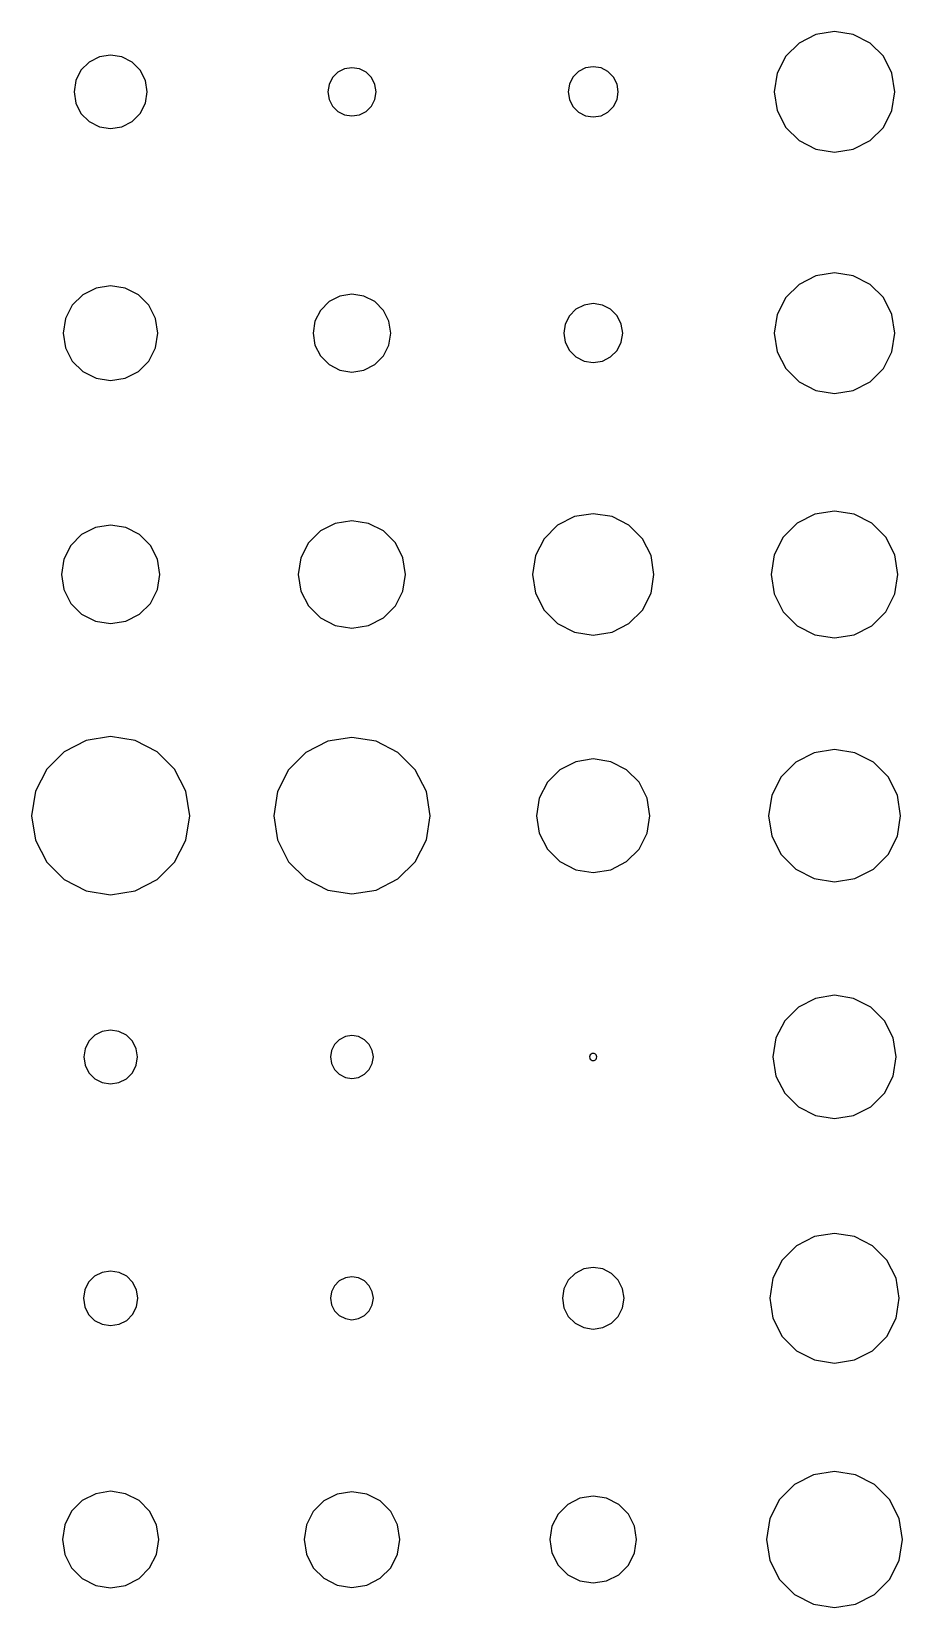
# Model space of a CAD drawing. Header units: metres. Extents: x -318 to 327, y -235 to 244.
# Drawn here: x -316.9 to -251.9, y -110.1 to 7.5 of the extents above; entities that cross this region are included whole.
import ezdxf

# ---------------------------------------------------------------- set-up
doc = ezdxf.new("R2010")
doc.units = ezdxf.units.M

msp = doc.modelspace()

# ---------------------------------------------------------------- linework, layer by layer
for p, q in [((-258.39, 7.28, -415.69), (-259.65, 6.64, -415.69)), ((-257, 7.5, -415.69), (-258.39, 7.28, -415.69)), ((-255.61, 7.28, -415.69), (-257, 7.5, -415.69)), ((-254.35, 6.64, -415.69), (-255.61, 7.28, -415.69)), ((-259.65, 6.64, -415.69), (-260.64, 5.65, -415.69)), ((-253.36, 5.65, -415.69), (-254.35, 6.64, -415.69)), ((-312.61, 5.21, -415.69), (-313.21, 4.61, -415.69)), ((-311.84, 5.6, -415.69), (-312.61, 5.21, -415.69)), ((-311, 5.73, -415.69), (-311.84, 5.6, -415.69)), ((-310.16, 5.6, -415.69), (-311, 5.73, -415.69)), ((-309.39, 5.21, -415.69), (-310.16, 5.6, -415.69)), ((-308.79, 4.61, -415.69), (-309.39, 5.21, -415.69)), ((-293.56, 4.71, -415.69), (-294.06, 4.46, -415.69)), ((-293, 4.8, -415.69), (-293.56, 4.71, -415.69)), ((-292.44, 4.71, -415.69), (-293, 4.8, -415.69)), ((-291.94, 4.46, -415.69), (-292.44, 4.71, -415.69)), ((-275.58, 4.78, -415.69), (-276.1, 4.51, -415.69)), ((-275, 4.87, -415.69), (-275.58, 4.78, -415.69)), ((-274.42, 4.78, -415.69), (-275, 4.87, -415.69)), ((-273.9, 4.51, -415.69), (-274.42, 4.78, -415.69)), ((-260.64, 5.65, -415.69), (-261.28, 4.39, -415.69)), ((-252.72, 4.39, -415.69), (-253.36, 5.65, -415.69)), ((-313.6, 3.84, -415.69), (-313.73, 3, -415.69)), ((-313.21, 4.61, -415.69), (-313.6, 3.84, -415.69)), ((-308.4, 3.84, -415.69), (-308.79, 4.61, -415.69)), ((-308.27, 3, -415.69), (-308.4, 3.84, -415.69)), ((-294.71, 3.56, -415.69), (-294.8, 3, -415.69)), ((-294.46, 4.06, -415.69), (-294.71, 3.56, -415.69)), ((-294.06, 4.46, -415.69), (-294.46, 4.06, -415.69)), ((-291.54, 4.06, -415.69), (-291.94, 4.46, -415.69)), ((-291.29, 3.56, -415.69), (-291.54, 4.06, -415.69)), ((-291.2, 3, -415.69), (-291.29, 3.56, -415.69)), ((-276.78, 3.58, -415.69), (-276.87, 3, -415.69)), ((-276.51, 4.1, -415.69), (-276.78, 3.58, -415.69)), ((-276.1, 4.51, -415.69), (-276.51, 4.1, -415.69)), ((-273.49, 4.1, -415.69), (-273.9, 4.51, -415.69)), ((-273.22, 3.58, -415.69), (-273.49, 4.1, -415.69)), ((-273.13, 3, -415.69), (-273.22, 3.58, -415.69)), ((-261.28, 4.39, -415.69), (-261.5, 3, -415.69)), ((-252.5, 3, -415.69), (-252.72, 4.39, -415.69)), ((-313.73, 3, -415.69), (-313.6, 2.16, -415.69)), ((-308.4, 2.16, -415.69), (-308.27, 3, -415.69)), ((-294.8, 3, -415.69), (-294.71, 2.44, -415.69)), ((-294.71, 2.44, -415.69), (-294.46, 1.94, -415.69)), ((-291.54, 1.94, -415.69), (-291.29, 2.44, -415.69)), ((-291.29, 2.44, -415.69), (-291.2, 3, -415.69)), ((-276.87, 3, -415.69), (-276.78, 2.42, -415.69)), ((-276.78, 2.42, -415.69), (-276.51, 1.9, -415.69)), ((-273.49, 1.9, -415.69), (-273.22, 2.42, -415.69)), ((-273.22, 2.42, -415.69), (-273.13, 3, -415.69)), ((-261.5, 3, -415.69), (-261.28, 1.61, -415.69)), ((-252.72, 1.61, -415.69), (-252.5, 3, -415.69)), ((-313.6, 2.16, -415.69), (-313.21, 1.39, -415.69)), ((-313.21, 1.39, -415.69), (-312.61, 0.79, -415.69)), ((-309.39, 0.79, -415.69), (-308.79, 1.39, -415.69)), ((-308.79, 1.39, -415.69), (-308.4, 2.16, -415.69)), ((-294.46, 1.94, -415.69), (-294.06, 1.54, -415.69)), ((-294.06, 1.54, -415.69), (-293.56, 1.29, -415.69)), ((-293.56, 1.29, -415.69), (-293, 1.2, -415.69)), ((-293, 1.2, -415.69), (-292.44, 1.29, -415.69)), ((-292.44, 1.29, -415.69), (-291.94, 1.54, -415.69)), ((-291.94, 1.54, -415.69), (-291.54, 1.94, -415.69)), ((-276.51, 1.9, -415.69), (-276.1, 1.49, -415.69)), ((-276.1, 1.49, -415.69), (-275.58, 1.22, -415.69)), ((-275.58, 1.22, -415.69), (-275, 1.13, -415.69)), ((-275, 1.13, -415.69), (-274.42, 1.22, -415.69)), ((-274.42, 1.22, -415.69), (-273.9, 1.49, -415.69)), ((-273.9, 1.49, -415.69), (-273.49, 1.9, -415.69)), ((-261.28, 1.61, -415.69), (-260.64, 0.35, -415.69)), ((-253.36, 0.35, -415.69), (-252.72, 1.61, -415.69)), ((-312.61, 0.79, -415.69), (-311.84, 0.4, -415.69)), ((-311.84, 0.4, -415.69), (-311, 0.27, -415.69)), ((-311, 0.27, -415.69), (-310.16, 0.4, -415.69)), ((-310.16, 0.4, -415.69), (-309.39, 0.79, -415.69)), ((-260.64, 0.35, -415.69), (-259.65, -0.64, -415.69)), ((-254.35, -0.64, -415.69), (-253.36, 0.35, -415.69)), ((-259.65, -0.64, -415.69), (-258.39, -1.28, -415.69)), ((-255.61, -1.28, -415.69), (-254.35, -0.64, -415.69)), ((-258.39, -1.28, -415.69), (-257, -1.5, -415.69)), ((-257, -1.5, -415.69), (-255.61, -1.28, -415.69)), ((-257, -10.5, -415.69), (-258.39, -10.72, -415.69)), ((-255.61, -10.72, -415.69), (-257, -10.5, -415.69)), ((-312.09, -11.64, -415.69), (-313.08, -12.14, -415.69)), ((-311, -11.47, -415.69), (-312.09, -11.64, -415.69)), ((-309.91, -11.64, -415.69), (-311, -11.47, -415.69)), ((-308.92, -12.14, -415.69), (-309.91, -11.64, -415.69)), ((-259.65, -11.36, -415.69), (-260.64, -12.35, -415.69)), ((-258.39, -10.72, -415.69), (-259.65, -11.36, -415.69)), ((-254.35, -11.36, -415.69), (-255.61, -10.72, -415.69)), ((-253.36, -12.35, -415.69), (-254.35, -11.36, -415.69)), ((-313.86, -12.92, -415.69), (-314.36, -13.91, -415.69)), ((-313.08, -12.14, -415.69), (-313.86, -12.92, -415.69)), ((-308.14, -12.92, -415.69), (-308.92, -12.14, -415.69)), ((-307.64, -13.91, -415.69), (-308.14, -12.92, -415.69)), ((-294.7, -12.65, -415.69), (-295.35, -13.3, -415.69)), ((-293.9, -12.24, -415.69), (-294.7, -12.65, -415.69)), ((-293, -12.1, -415.69), (-293.9, -12.24, -415.69)), ((-292.1, -12.24, -415.69), (-293, -12.1, -415.69)), ((-291.3, -12.65, -415.69), (-292.1, -12.24, -415.69)), ((-290.65, -13.3, -415.69), (-291.3, -12.65, -415.69)), ((-275.68, -12.91, -415.69), (-276.29, -13.22, -415.69)), ((-275, -12.8, -415.69), (-275.68, -12.91, -415.69)), ((-274.32, -12.91, -415.69), (-275, -12.8, -415.69)), ((-273.71, -13.22, -415.69), (-274.32, -12.91, -415.69)), ((-260.64, -12.35, -415.69), (-261.28, -13.61, -415.69)), ((-252.72, -13.61, -415.69), (-253.36, -12.35, -415.69)), ((-314.36, -13.91, -415.69), (-314.53, -15, -415.69)), ((-307.47, -15, -415.69), (-307.64, -13.91, -415.69)), ((-295.76, -14.1, -415.69), (-295.9, -15, -415.69)), ((-295.35, -13.3, -415.69), (-295.76, -14.1, -415.69)), ((-290.24, -14.1, -415.69), (-290.65, -13.3, -415.69)), ((-290.1, -15, -415.69), (-290.24, -14.1, -415.69)), ((-276.78, -13.71, -415.69), (-277.09, -14.32, -415.69)), ((-276.29, -13.22, -415.69), (-276.78, -13.71, -415.69)), ((-273.22, -13.71, -415.69), (-273.71, -13.22, -415.69)), ((-272.91, -14.32, -415.69), (-273.22, -13.71, -415.69)), ((-261.28, -13.61, -415.69), (-261.5, -15, -415.69)), ((-252.5, -15, -415.69), (-252.72, -13.61, -415.69)), ((-314.53, -15, -415.69), (-314.36, -16.09, -415.69)), ((-307.64, -16.09, -415.69), (-307.47, -15, -415.69)), ((-295.9, -15, -415.69), (-295.76, -15.9, -415.69)), ((-290.24, -15.9, -415.69), (-290.1, -15, -415.69)), ((-277.09, -14.32, -415.69), (-277.2, -15, -415.69)), ((-277.2, -15, -415.69), (-277.09, -15.68, -415.69)), ((-272.8, -15, -415.69), (-272.91, -14.32, -415.69)), ((-272.91, -15.68, -415.69), (-272.8, -15, -415.69)), ((-261.5, -15, -415.69), (-261.28, -16.39, -415.69)), ((-252.72, -16.39, -415.69), (-252.5, -15, -415.69)), ((-314.36, -16.09, -415.69), (-313.86, -17.08, -415.69)), ((-308.14, -17.08, -415.69), (-307.64, -16.09, -415.69)), ((-295.76, -15.9, -415.69), (-295.35, -16.7, -415.69)), ((-290.65, -16.7, -415.69), (-290.24, -15.9, -415.69)), ((-277.09, -15.68, -415.69), (-276.78, -16.29, -415.69)), ((-276.78, -16.29, -415.69), (-276.29, -16.78, -415.69)), ((-273.71, -16.78, -415.69), (-273.22, -16.29, -415.69)), ((-273.22, -16.29, -415.69), (-272.91, -15.68, -415.69)), ((-261.28, -16.39, -415.69), (-260.64, -17.65, -415.69)), ((-253.36, -17.65, -415.69), (-252.72, -16.39, -415.69)), ((-313.86, -17.08, -415.69), (-313.08, -17.86, -415.69)), ((-308.92, -17.86, -415.69), (-308.14, -17.08, -415.69)), ((-295.35, -16.7, -415.69), (-294.7, -17.35, -415.69)), ((-294.7, -17.35, -415.69), (-293.9, -17.76, -415.69)), ((-292.1, -17.76, -415.69), (-291.3, -17.35, -415.69)), ((-291.3, -17.35, -415.69), (-290.65, -16.7, -415.69)), ((-276.29, -16.78, -415.69), (-275.68, -17.09, -415.69)), ((-275.68, -17.09, -415.69), (-275, -17.2, -415.69)), ((-275, -17.2, -415.69), (-274.32, -17.09, -415.69)), ((-274.32, -17.09, -415.69), (-273.71, -16.78, -415.69)), ((-313.08, -17.86, -415.69), (-312.09, -18.36, -415.69)), ((-312.09, -18.36, -415.69), (-311, -18.53, -415.69)), ((-311, -18.53, -415.69), (-309.91, -18.36, -415.69)), ((-309.91, -18.36, -415.69), (-308.92, -17.86, -415.69)), ((-293.9, -17.76, -415.69), (-293, -17.9, -415.69)), ((-293, -17.9, -415.69), (-292.1, -17.76, -415.69)), ((-260.64, -17.65, -415.69), (-259.65, -18.64, -415.69)), ((-259.65, -18.64, -415.69), (-258.39, -19.28, -415.69)), ((-255.61, -19.28, -415.69), (-254.35, -18.64, -415.69)), ((-254.35, -18.64, -415.69), (-253.36, -17.65, -415.69)), ((-258.39, -19.28, -415.69), (-257, -19.5, -415.69)), ((-257, -19.5, -415.69), (-255.61, -19.28, -415.69)), ((-311, -29.33, -415.69), (-312.13, -29.51, -415.69)), ((-309.87, -29.51, -415.69), (-311, -29.33, -415.69)), ((-294.24, -29.2, -415.69), (-295.35, -29.76, -415.69)), ((-293, -29, -415.69), (-294.24, -29.2, -415.69)), ((-291.76, -29.2, -415.69), (-293, -29, -415.69)), ((-290.65, -29.76, -415.69), (-291.76, -29.2, -415.69)), ((-277.66, -29.33, -415.69), (-278.67, -30.34, -415.69)), ((-276.4, -28.69, -415.69), (-277.66, -29.33, -415.69)), ((-275, -28.47, -415.69), (-276.4, -28.69, -415.69)), ((-273.6, -28.69, -415.69), (-275, -28.47, -415.69)), ((-272.34, -29.33, -415.69), (-273.6, -28.69, -415.69)), ((-271.33, -30.34, -415.69), (-272.34, -29.33, -415.69)), ((-259.78, -29.17, -415.69), (-260.83, -30.22, -415.69)), ((-258.46, -28.5, -415.69), (-259.78, -29.17, -415.69)), ((-257, -28.27, -415.69), (-258.46, -28.5, -415.69)), ((-255.54, -28.5, -415.69), (-257, -28.27, -415.69)), ((-254.22, -29.17, -415.69), (-255.54, -28.5, -415.69)), ((-253.17, -30.22, -415.69), (-254.22, -29.17, -415.69)), ((-313.16, -30.03, -415.69), (-313.97, -30.84, -415.69)), ((-312.13, -29.51, -415.69), (-313.16, -30.03, -415.69)), ((-308.84, -30.03, -415.69), (-309.87, -29.51, -415.69)), ((-308.03, -30.84, -415.69), (-308.84, -30.03, -415.69)), ((-295.35, -29.76, -415.69), (-296.24, -30.65, -415.69)), ((-289.76, -30.65, -415.69), (-290.65, -29.76, -415.69)), ((-278.67, -30.34, -415.69), (-279.31, -31.6, -415.69)), ((-270.69, -31.6, -415.69), (-271.33, -30.34, -415.69)), ((-260.83, -30.22, -415.69), (-261.5, -31.54, -415.69)), ((-252.5, -31.54, -415.69), (-253.17, -30.22, -415.69)), ((-313.97, -30.84, -415.69), (-314.49, -31.87, -415.69)), ((-307.51, -31.87, -415.69), (-308.03, -30.84, -415.69)), ((-296.24, -30.65, -415.69), (-296.8, -31.76, -415.69)), ((-289.2, -31.76, -415.69), (-289.76, -30.65, -415.69)), ((-279.31, -31.6, -415.69), (-279.53, -33, -415.69)), ((-270.47, -33, -415.69), (-270.69, -31.6, -415.69)), ((-261.5, -31.54, -415.69), (-261.73, -33, -415.69)), ((-252.27, -33, -415.69), (-252.5, -31.54, -415.69)), ((-314.49, -31.87, -415.69), (-314.67, -33, -415.69)), ((-307.33, -33, -415.69), (-307.51, -31.87, -415.69)), ((-296.8, -31.76, -415.69), (-297, -33, -415.69)), ((-289, -33, -415.69), (-289.2, -31.76, -415.69)), ((-314.67, -33, -415.69), (-314.49, -34.13, -415.69)), ((-307.51, -34.13, -415.69), (-307.33, -33, -415.69)), ((-297, -33, -415.69), (-296.8, -34.24, -415.69)), ((-289.2, -34.24, -415.69), (-289, -33, -415.69)), ((-279.53, -33, -415.69), (-279.31, -34.4, -415.69)), ((-270.69, -34.4, -415.69), (-270.47, -33, -415.69)), ((-261.73, -33, -415.69), (-261.5, -34.46, -415.69)), ((-252.5, -34.46, -415.69), (-252.27, -33, -415.69)), ((-314.49, -34.13, -415.69), (-313.97, -35.16, -415.69)), ((-313.97, -35.16, -415.69), (-313.16, -35.97, -415.69)), ((-308.84, -35.97, -415.69), (-308.03, -35.16, -415.69)), ((-308.03, -35.16, -415.69), (-307.51, -34.13, -415.69)), ((-296.8, -34.24, -415.69), (-296.24, -35.35, -415.69)), ((-289.76, -35.35, -415.69), (-289.2, -34.24, -415.69)), ((-279.31, -34.4, -415.69), (-278.67, -35.66, -415.69)), ((-271.33, -35.66, -415.69), (-270.69, -34.4, -415.69)), ((-261.5, -34.46, -415.69), (-260.83, -35.78, -415.69)), ((-253.17, -35.78, -415.69), (-252.5, -34.46, -415.69)), ((-313.16, -35.97, -415.69), (-312.13, -36.49, -415.69)), ((-309.87, -36.49, -415.69), (-308.84, -35.97, -415.69)), ((-296.24, -35.35, -415.69), (-295.35, -36.24, -415.69)), ((-295.35, -36.24, -415.69), (-294.24, -36.8, -415.69)), ((-291.76, -36.8, -415.69), (-290.65, -36.24, -415.69)), ((-290.65, -36.24, -415.69), (-289.76, -35.35, -415.69)), ((-278.67, -35.66, -415.69), (-277.66, -36.67, -415.69)), ((-272.34, -36.67, -415.69), (-271.33, -35.66, -415.69)), ((-260.83, -35.78, -415.69), (-259.78, -36.83, -415.69)), ((-254.22, -36.83, -415.69), (-253.17, -35.78, -415.69)), ((-312.13, -36.49, -415.69), (-311, -36.67, -415.69)), ((-311, -36.67, -415.69), (-309.87, -36.49, -415.69)), ((-294.24, -36.8, -415.69), (-293, -37, -415.69)), ((-293, -37, -415.69), (-291.76, -36.8, -415.69)), ((-277.66, -36.67, -415.69), (-276.4, -37.31, -415.69)), ((-276.4, -37.31, -415.69), (-275, -37.53, -415.69)), ((-275, -37.53, -415.69), (-273.6, -37.31, -415.69)), ((-273.6, -37.31, -415.69), (-272.34, -36.67, -415.69)), ((-259.78, -36.83, -415.69), (-258.46, -37.5, -415.69)), ((-258.46, -37.5, -415.69), (-257, -37.73, -415.69)), ((-257, -37.73, -415.69), (-255.54, -37.5, -415.69)), ((-255.54, -37.5, -415.69), (-254.22, -36.83, -415.69)), ((-312.82, -45.39, -415.69), (-314.47, -46.23, -415.69)), ((-311, -45.1, -415.69), (-312.82, -45.39, -415.69)), ((-309.18, -45.39, -415.69), (-311, -45.1, -415.69)), ((-307.53, -46.23, -415.69), (-309.18, -45.39, -415.69)), ((-294.8, -45.45, -415.69), (-296.43, -46.28, -415.69)), ((-293, -45.17, -415.69), (-294.8, -45.45, -415.69)), ((-291.2, -45.45, -415.69), (-293, -45.17, -415.69)), ((-289.57, -46.28, -415.69), (-291.2, -45.45, -415.69)), ((-314.47, -46.23, -415.69), (-315.77, -47.53, -415.69)), ((-306.23, -47.53, -415.69), (-307.53, -46.23, -415.69)), ((-296.43, -46.28, -415.69), (-297.72, -47.57, -415.69)), ((-288.28, -47.57, -415.69), (-289.57, -46.28, -415.69)), ((-276.31, -46.97, -415.69), (-277.49, -47.58, -415.69)), ((-275, -46.77, -415.69), (-276.31, -46.97, -415.69)), ((-273.69, -46.97, -415.69), (-275, -46.77, -415.69)), ((-272.51, -47.58, -415.69), (-273.69, -46.97, -415.69)), ((-259.9, -47.01, -415.69), (-260.99, -48.1, -415.69)), ((-258.52, -46.31, -415.69), (-259.9, -47.01, -415.69)), ((-257, -46.07, -415.69), (-258.52, -46.31, -415.69)), ((-255.48, -46.31, -415.69), (-257, -46.07, -415.69)), ((-254.1, -47.01, -415.69), (-255.48, -46.31, -415.69)), ((-253.01, -48.1, -415.69), (-254.1, -47.01, -415.69)), ((-315.77, -47.53, -415.69), (-316.61, -49.18, -415.69)), ((-305.39, -49.18, -415.69), (-306.23, -47.53, -415.69)), ((-297.72, -47.57, -415.69), (-298.55, -49.2, -415.69)), ((-287.45, -49.2, -415.69), (-288.28, -47.57, -415.69)), ((-277.49, -47.58, -415.69), (-278.42, -48.51, -415.69)), ((-271.58, -48.51, -415.69), (-272.51, -47.58, -415.69)), ((-260.99, -48.1, -415.69), (-261.69, -49.48, -415.69)), ((-252.31, -49.48, -415.69), (-253.01, -48.1, -415.69)), ((-316.61, -49.18, -415.69), (-316.9, -51, -415.69)), ((-305.1, -51, -415.69), (-305.39, -49.18, -415.69)), ((-298.55, -49.2, -415.69), (-298.83, -51, -415.69)), ((-287.17, -51, -415.69), (-287.45, -49.2, -415.69)), ((-278.42, -48.51, -415.69), (-279.03, -49.69, -415.69)), ((-270.97, -49.69, -415.69), (-271.58, -48.51, -415.69)), ((-279.03, -49.69, -415.69), (-279.23, -51, -415.69)), ((-270.77, -51, -415.69), (-270.97, -49.69, -415.69)), ((-261.69, -49.48, -415.69), (-261.93, -51, -415.69)), ((-252.07, -51, -415.69), (-252.31, -49.48, -415.69)), ((-316.9, -51, -415.69), (-316.61, -52.82, -415.69)), ((-305.39, -52.82, -415.69), (-305.1, -51, -415.69)), ((-298.83, -51, -415.69), (-298.55, -52.8, -415.69)), ((-287.45, -52.8, -415.69), (-287.17, -51, -415.69)), ((-279.23, -51, -415.69), (-279.03, -52.31, -415.69)), ((-270.97, -52.31, -415.69), (-270.77, -51, -415.69)), ((-261.93, -51, -415.69), (-261.69, -52.52, -415.69)), ((-252.31, -52.52, -415.69), (-252.07, -51, -415.69)), ((-316.61, -52.82, -415.69), (-315.77, -54.47, -415.69)), ((-306.23, -54.47, -415.69), (-305.39, -52.82, -415.69)), ((-298.55, -52.8, -415.69), (-297.72, -54.43, -415.69)), ((-288.28, -54.43, -415.69), (-287.45, -52.8, -415.69)), ((-279.03, -52.31, -415.69), (-278.42, -53.49, -415.69)), ((-271.58, -53.49, -415.69), (-270.97, -52.31, -415.69)), ((-261.69, -52.52, -415.69), (-260.99, -53.9, -415.69)), ((-253.01, -53.9, -415.69), (-252.31, -52.52, -415.69)), ((-278.42, -53.49, -415.69), (-277.49, -54.42, -415.69)), ((-272.51, -54.42, -415.69), (-271.58, -53.49, -415.69)), ((-260.99, -53.9, -415.69), (-259.9, -54.99, -415.69)), ((-254.1, -54.99, -415.69), (-253.01, -53.9, -415.69)), ((-315.77, -54.47, -415.69), (-314.47, -55.77, -415.69)), ((-307.53, -55.77, -415.69), (-306.23, -54.47, -415.69)), ((-297.72, -54.43, -415.69), (-296.43, -55.72, -415.69)), ((-289.57, -55.72, -415.69), (-288.28, -54.43, -415.69)), ((-277.49, -54.42, -415.69), (-276.31, -55.03, -415.69)), ((-276.31, -55.03, -415.69), (-275, -55.23, -415.69)), ((-275, -55.23, -415.69), (-273.69, -55.03, -415.69)), ((-273.69, -55.03, -415.69), (-272.51, -54.42, -415.69)), ((-259.9, -54.99, -415.69), (-258.52, -55.69, -415.69)), ((-255.48, -55.69, -415.69), (-254.1, -54.99, -415.69)), ((-314.47, -55.77, -415.69), (-312.82, -56.61, -415.69)), ((-309.18, -56.61, -415.69), (-307.53, -55.77, -415.69)), ((-296.43, -55.72, -415.69), (-294.8, -56.55, -415.69)), ((-291.2, -56.55, -415.69), (-289.57, -55.72, -415.69)), ((-258.52, -55.69, -415.69), (-257, -55.93, -415.69)), ((-257, -55.93, -415.69), (-255.48, -55.69, -415.69)), ((-312.82, -56.61, -415.69), (-311, -56.9, -415.69)), ((-311, -56.9, -415.69), (-309.18, -56.61, -415.69)), ((-294.8, -56.55, -415.69), (-293, -56.83, -415.69)), ((-293, -56.83, -415.69), (-291.2, -56.55, -415.69)), ((-258.42, -64.63, -415.69), (-259.7, -65.28, -415.69)), ((-257, -64.4, -415.69), (-258.42, -64.63, -415.69)), ((-255.58, -64.63, -415.69), (-257, -64.4, -415.69)), ((-254.3, -65.28, -415.69), (-255.58, -64.63, -415.69)), ((-259.7, -65.28, -415.69), (-260.72, -66.3, -415.69)), ((-253.28, -66.3, -415.69), (-254.3, -65.28, -415.69)), ((-311, -67, -415.69), (-311.62, -67.1, -415.69)), ((-310.38, -67.1, -415.69), (-311, -67, -415.69)), ((-260.72, -66.3, -415.69), (-261.37, -67.58, -415.69)), ((-252.63, -67.58, -415.69), (-253.28, -66.3, -415.69)), ((-312.62, -67.82, -415.69), (-312.9, -68.38, -415.69)), ((-312.18, -67.38, -415.69), (-312.62, -67.82, -415.69)), ((-311.62, -67.1, -415.69), (-312.18, -67.38, -415.69)), ((-309.82, -67.38, -415.69), (-310.38, -67.1, -415.69)), ((-309.38, -67.82, -415.69), (-309.82, -67.38, -415.69)), ((-309.1, -68.38, -415.69), (-309.38, -67.82, -415.69)), ((-294.29, -68.06, -415.69), (-294.52, -68.51, -415.69)), ((-293.94, -67.71, -415.69), (-294.29, -68.06, -415.69)), ((-293.49, -67.48, -415.69), (-293.94, -67.71, -415.69)), ((-293, -67.4, -415.69), (-293.49, -67.48, -415.69)), ((-292.51, -67.48, -415.69), (-293, -67.4, -415.69)), ((-292.06, -67.71, -415.69), (-292.51, -67.48, -415.69)), ((-291.71, -68.06, -415.69), (-292.06, -67.71, -415.69)), ((-291.48, -68.51, -415.69), (-291.71, -68.06, -415.69)), ((-261.37, -67.58, -415.69), (-261.6, -69, -415.69)), ((-252.4, -69, -415.69), (-252.63, -67.58, -415.69)), ((-312.9, -68.38, -415.69), (-313, -69, -415.69)), ((-313, -69, -415.69), (-312.9, -69.62, -415.69)), ((-309, -69, -415.69), (-309.1, -68.38, -415.69)), ((-309.1, -69.62, -415.69), (-309, -69, -415.69)), ((-294.52, -68.51, -415.69), (-294.6, -69, -415.69)), ((-294.6, -69, -415.69), (-294.52, -69.49, -415.69)), ((-291.4, -69, -415.69), (-291.48, -68.51, -415.69)), ((-291.48, -69.49, -415.69), (-291.4, -69, -415.69)), ((-275.25, -68.92, -415.69), (-275.27, -69, -415.69)), ((-275.27, -69, -415.69), (-275.25, -69.08, -415.69)), ((-275.22, -68.84, -415.69), (-275.25, -68.92, -415.69)), ((-275.25, -69.08, -415.69), (-275.22, -69.16, -415.69)), ((-275.16, -68.78, -415.69), (-275.22, -68.84, -415.69)), ((-275.22, -69.16, -415.69), (-275.16, -69.22, -415.69)), ((-275.08, -68.75, -415.69), (-275.16, -68.78, -415.69)), ((-275.16, -69.22, -415.69), (-275.08, -69.25, -415.69)), ((-275, -68.73, -415.69), (-275.08, -68.75, -415.69)), ((-275.08, -69.25, -415.69), (-275, -69.27, -415.69)), ((-274.92, -68.75, -415.69), (-275, -68.73, -415.69)), ((-275, -69.27, -415.69), (-274.92, -69.25, -415.69)), ((-274.84, -68.78, -415.69), (-274.92, -68.75, -415.69)), ((-274.92, -69.25, -415.69), (-274.84, -69.22, -415.69)), ((-274.78, -68.84, -415.69), (-274.84, -68.78, -415.69)), ((-274.84, -69.22, -415.69), (-274.78, -69.16, -415.69)), ((-274.75, -68.92, -415.69), (-274.78, -68.84, -415.69)), ((-274.78, -69.16, -415.69), (-274.75, -69.08, -415.69)), ((-274.73, -69, -415.69), (-274.75, -68.92, -415.69)), ((-274.75, -69.08, -415.69), (-274.73, -69, -415.69)), ((-261.6, -69, -415.69), (-261.37, -70.42, -415.69)), ((-252.63, -70.42, -415.69), (-252.4, -69, -415.69)), ((-312.9, -69.62, -415.69), (-312.62, -70.18, -415.69)), ((-312.62, -70.18, -415.69), (-312.18, -70.62, -415.69)), ((-309.82, -70.62, -415.69), (-309.38, -70.18, -415.69)), ((-309.38, -70.18, -415.69), (-309.1, -69.62, -415.69)), ((-294.52, -69.49, -415.69), (-294.29, -69.94, -415.69)), ((-294.29, -69.94, -415.69), (-293.94, -70.29, -415.69)), ((-293.94, -70.29, -415.69), (-293.49, -70.52, -415.69)), ((-293.49, -70.52, -415.69), (-293, -70.6, -415.69)), ((-293, -70.6, -415.69), (-292.51, -70.52, -415.69)), ((-292.51, -70.52, -415.69), (-292.06, -70.29, -415.69)), ((-292.06, -70.29, -415.69), (-291.71, -69.94, -415.69)), ((-291.71, -69.94, -415.69), (-291.48, -69.49, -415.69)), ((-261.37, -70.42, -415.69), (-260.72, -71.7, -415.69)), ((-253.28, -71.7, -415.69), (-252.63, -70.42, -415.69)), ((-312.18, -70.62, -415.69), (-311.62, -70.9, -415.69)), ((-311.62, -70.9, -415.69), (-311, -71, -415.69)), ((-311, -71, -415.69), (-310.38, -70.9, -415.69)), ((-310.38, -70.9, -415.69), (-309.82, -70.62, -415.69)), ((-260.72, -71.7, -415.69), (-259.7, -72.72, -415.69)), ((-254.3, -72.72, -415.69), (-253.28, -71.7, -415.69)), ((-259.7, -72.72, -415.69), (-258.42, -73.37, -415.69)), ((-255.58, -73.37, -415.69), (-254.3, -72.72, -415.69)), ((-258.42, -73.37, -415.69), (-257, -73.6, -415.69)), ((-257, -73.6, -415.69), (-255.58, -73.37, -415.69)), ((-257, -82.17, -415.69), (-258.49, -82.4, -415.69)), ((-255.51, -82.4, -415.69), (-257, -82.17, -415.69)), ((-259.84, -83.09, -415.69), (-260.91, -84.16, -415.69)), ((-258.49, -82.4, -415.69), (-259.84, -83.09, -415.69)), ((-254.16, -83.09, -415.69), (-255.51, -82.4, -415.69)), ((-253.09, -84.16, -415.69), (-254.16, -83.09, -415.69)), ((-260.91, -84.16, -415.69), (-261.6, -85.51, -415.69)), ((-252.4, -85.51, -415.69), (-253.09, -84.16, -415.69)), ((-312.64, -85.8, -415.69), (-312.93, -86.37, -415.69)), ((-312.2, -85.35, -415.69), (-312.64, -85.8, -415.69)), ((-311.63, -85.07, -415.69), (-312.2, -85.35, -415.69)), ((-311, -84.97, -415.69), (-311.63, -85.07, -415.69)), ((-310.37, -85.07, -415.69), (-311, -84.97, -415.69)), ((-309.8, -85.35, -415.69), (-310.37, -85.07, -415.69)), ((-309.36, -85.8, -415.69), (-309.8, -85.35, -415.69)), ((-309.07, -86.37, -415.69), (-309.36, -85.8, -415.69)), ((-293.94, -85.71, -415.69), (-294.29, -86.06, -415.69)), ((-293.49, -85.48, -415.69), (-293.94, -85.71, -415.69)), ((-293, -85.4, -415.69), (-293.49, -85.48, -415.69)), ((-292.51, -85.48, -415.69), (-293, -85.4, -415.69)), ((-292.06, -85.71, -415.69), (-292.51, -85.48, -415.69)), ((-291.71, -86.06, -415.69), (-292.06, -85.71, -415.69)), ((-276.86, -85.65, -415.69), (-277.19, -86.29, -415.69)), ((-276.35, -85.14, -415.69), (-276.86, -85.65, -415.69)), ((-275.71, -84.81, -415.69), (-276.35, -85.14, -415.69)), ((-275, -84.7, -415.69), (-275.71, -84.81, -415.69)), ((-274.29, -84.81, -415.69), (-275, -84.7, -415.69)), ((-273.65, -85.14, -415.69), (-274.29, -84.81, -415.69)), ((-273.14, -85.65, -415.69), (-273.65, -85.14, -415.69)), ((-272.81, -86.29, -415.69), (-273.14, -85.65, -415.69)), ((-261.6, -85.51, -415.69), (-261.83, -87, -415.69)), ((-252.17, -87, -415.69), (-252.4, -85.51, -415.69)), ((-312.93, -86.37, -415.69), (-313.03, -87, -415.69)), ((-308.97, -87, -415.69), (-309.07, -86.37, -415.69)), ((-294.52, -86.51, -415.69), (-294.6, -87, -415.69)), ((-294.29, -86.06, -415.69), (-294.52, -86.51, -415.69)), ((-291.48, -86.51, -415.69), (-291.71, -86.06, -415.69)), ((-291.4, -87, -415.69), (-291.48, -86.51, -415.69)), ((-277.19, -86.29, -415.69), (-277.3, -87, -415.69)), ((-272.7, -87, -415.69), (-272.81, -86.29, -415.69)), ((-313.03, -87, -415.69), (-312.93, -87.63, -415.69)), ((-312.93, -87.63, -415.69), (-312.64, -88.2, -415.69)), ((-309.36, -88.2, -415.69), (-309.07, -87.63, -415.69)), ((-309.07, -87.63, -415.69), (-308.97, -87, -415.69)), ((-294.6, -87, -415.69), (-294.52, -87.49, -415.69)), ((-294.52, -87.49, -415.69), (-294.29, -87.94, -415.69)), ((-294.29, -87.94, -415.69), (-293.94, -88.29, -415.69)), ((-292.06, -88.29, -415.69), (-291.71, -87.94, -415.69)), ((-291.71, -87.94, -415.69), (-291.48, -87.49, -415.69)), ((-291.48, -87.49, -415.69), (-291.4, -87, -415.69)), ((-277.3, -87, -415.69), (-277.19, -87.71, -415.69)), ((-277.19, -87.71, -415.69), (-276.86, -88.35, -415.69)), ((-273.14, -88.35, -415.69), (-272.81, -87.71, -415.69)), ((-272.81, -87.71, -415.69), (-272.7, -87, -415.69)), ((-261.83, -87, -415.69), (-261.6, -88.49, -415.69)), ((-252.4, -88.49, -415.69), (-252.17, -87, -415.69)), ((-312.64, -88.2, -415.69), (-312.2, -88.65, -415.69)), ((-312.2, -88.65, -415.69), (-311.63, -88.93, -415.69)), ((-311.63, -88.93, -415.69), (-311, -89.03, -415.69)), ((-311, -89.03, -415.69), (-310.37, -88.93, -415.69)), ((-310.37, -88.93, -415.69), (-309.8, -88.65, -415.69)), ((-309.8, -88.65, -415.69), (-309.36, -88.2, -415.69)), ((-293.94, -88.29, -415.69), (-293.49, -88.52, -415.69)), ((-293.49, -88.52, -415.69), (-293, -88.6, -415.69)), ((-293, -88.6, -415.69), (-292.51, -88.52, -415.69)), ((-292.51, -88.52, -415.69), (-292.06, -88.29, -415.69)), ((-276.86, -88.35, -415.69), (-276.35, -88.86, -415.69)), ((-276.35, -88.86, -415.69), (-275.71, -89.19, -415.69)), ((-275.71, -89.19, -415.69), (-275, -89.3, -415.69)), ((-275, -89.3, -415.69), (-274.29, -89.19, -415.69)), ((-274.29, -89.19, -415.69), (-273.65, -88.86, -415.69)), ((-273.65, -88.86, -415.69), (-273.14, -88.35, -415.69)), ((-261.6, -88.49, -415.69), (-260.91, -89.84, -415.69)), ((-253.09, -89.84, -415.69), (-252.4, -88.49, -415.69)), ((-260.91, -89.84, -415.69), (-259.84, -90.91, -415.69)), ((-254.16, -90.91, -415.69), (-253.09, -89.84, -415.69)), ((-259.84, -90.91, -415.69), (-258.49, -91.6, -415.69)), ((-258.49, -91.6, -415.69), (-257, -91.83, -415.69)), ((-257, -91.83, -415.69), (-255.51, -91.6, -415.69)), ((-255.51, -91.6, -415.69), (-254.16, -90.91, -415.69)), ((-259.98, -100.9, -415.69), (-261.1, -102.02, -415.69)), ((-258.57, -100.18, -415.69), (-259.98, -100.9, -415.69)), ((-257, -99.93, -415.69), (-258.57, -100.18, -415.69)), ((-255.43, -100.18, -415.69), (-257, -99.93, -415.69)), ((-254.02, -100.9, -415.69), (-255.43, -100.18, -415.69)), ((-252.9, -102.02, -415.69), (-254.02, -100.9, -415.69)), ((-313.12, -102.09, -415.69), (-313.91, -102.88, -415.69)), ((-312.11, -101.58, -415.69), (-313.12, -102.09, -415.69)), ((-311, -101.4, -415.69), (-312.11, -101.58, -415.69)), ((-309.89, -101.58, -415.69), (-311, -101.4, -415.69)), ((-308.88, -102.09, -415.69), (-309.89, -101.58, -415.69)), ((-308.09, -102.88, -415.69), (-308.88, -102.09, -415.69)), ((-295.1, -102.11, -415.69), (-295.89, -102.9, -415.69)), ((-294.1, -101.61, -415.69), (-295.1, -102.11, -415.69)), ((-293, -101.43, -415.69), (-294.1, -101.61, -415.69)), ((-291.9, -101.61, -415.69), (-293, -101.43, -415.69)), ((-290.9, -102.11, -415.69), (-291.9, -101.61, -415.69)), ((-290.11, -102.9, -415.69), (-290.9, -102.11, -415.69)), ((-276, -101.92, -415.69), (-276.9, -102.38, -415.69)), ((-275, -101.77, -415.69), (-276, -101.92, -415.69)), ((-274, -101.92, -415.69), (-275, -101.77, -415.69)), ((-273.1, -102.38, -415.69), (-274, -101.92, -415.69)), ((-261.1, -102.02, -415.69), (-261.82, -103.43, -415.69)), ((-252.18, -103.43, -415.69), (-252.9, -102.02, -415.69)), ((-313.91, -102.88, -415.69), (-314.42, -103.89, -415.69)), ((-307.58, -103.89, -415.69), (-308.09, -102.88, -415.69)), ((-295.89, -102.9, -415.69), (-296.39, -103.9, -415.69)), ((-289.61, -103.9, -415.69), (-290.11, -102.9, -415.69)), ((-277.62, -103.1, -415.69), (-278.08, -104, -415.69)), ((-276.9, -102.38, -415.69), (-277.62, -103.1, -415.69)), ((-272.38, -103.1, -415.69), (-273.1, -102.38, -415.69)), ((-271.92, -104, -415.69), (-272.38, -103.1, -415.69)), ((-261.82, -103.43, -415.69), (-262.07, -105, -415.69)), ((-251.93, -105, -415.69), (-252.18, -103.43, -415.69)), ((-314.42, -103.89, -415.69), (-314.6, -105, -415.69)), ((-307.4, -105, -415.69), (-307.58, -103.89, -415.69)), ((-296.39, -103.9, -415.69), (-296.57, -105, -415.69)), ((-289.43, -105, -415.69), (-289.61, -103.9, -415.69)), ((-278.08, -104, -415.69), (-278.23, -105, -415.69)), ((-271.77, -105, -415.69), (-271.92, -104, -415.69)), ((-314.6, -105, -415.69), (-314.42, -106.11, -415.69)), ((-307.58, -106.11, -415.69), (-307.4, -105, -415.69)), ((-296.57, -105, -415.69), (-296.39, -106.1, -415.69)), ((-289.61, -106.1, -415.69), (-289.43, -105, -415.69)), ((-278.23, -105, -415.69), (-278.08, -106, -415.69)), ((-271.92, -106, -415.69), (-271.77, -105, -415.69)), ((-262.07, -105, -415.69), (-261.82, -106.57, -415.69)), ((-252.18, -106.57, -415.69), (-251.93, -105, -415.69)), ((-314.42, -106.11, -415.69), (-313.91, -107.12, -415.69)), ((-308.09, -107.12, -415.69), (-307.58, -106.11, -415.69)), ((-296.39, -106.1, -415.69), (-295.89, -107.1, -415.69)), ((-290.11, -107.1, -415.69), (-289.61, -106.1, -415.69)), ((-278.08, -106, -415.69), (-277.62, -106.9, -415.69)), ((-277.62, -106.9, -415.69), (-276.9, -107.62, -415.69)), ((-273.1, -107.62, -415.69), (-272.38, -106.9, -415.69)), ((-272.38, -106.9, -415.69), (-271.92, -106, -415.69)), ((-261.82, -106.57, -415.69), (-261.1, -107.98, -415.69)), ((-252.9, -107.98, -415.69), (-252.18, -106.57, -415.69)), ((-313.91, -107.12, -415.69), (-313.12, -107.91, -415.69)), ((-313.12, -107.91, -415.69), (-312.11, -108.42, -415.69)), ((-309.89, -108.42, -415.69), (-308.88, -107.91, -415.69)), ((-308.88, -107.91, -415.69), (-308.09, -107.12, -415.69)), ((-295.89, -107.1, -415.69), (-295.1, -107.89, -415.69)), ((-295.1, -107.89, -415.69), (-294.1, -108.39, -415.69)), ((-291.9, -108.39, -415.69), (-290.9, -107.89, -415.69)), ((-290.9, -107.89, -415.69), (-290.11, -107.1, -415.69)), ((-276.9, -107.62, -415.69), (-276, -108.08, -415.69)), ((-276, -108.08, -415.69), (-275, -108.23, -415.69)), ((-275, -108.23, -415.69), (-274, -108.08, -415.69)), ((-274, -108.08, -415.69), (-273.1, -107.62, -415.69)), ((-261.1, -107.98, -415.69), (-259.98, -109.1, -415.69)), ((-254.02, -109.1, -415.69), (-252.9, -107.98, -415.69)), ((-312.11, -108.42, -415.69), (-311, -108.6, -415.69)), ((-311, -108.6, -415.69), (-309.89, -108.42, -415.69)), ((-294.1, -108.39, -415.69), (-293, -108.57, -415.69)), ((-293, -108.57, -415.69), (-291.9, -108.39, -415.69)), ((-259.98, -109.1, -415.69), (-258.57, -109.82, -415.69)), ((-255.43, -109.82, -415.69), (-254.02, -109.1, -415.69)), ((-258.57, -109.82, -415.69), (-257, -110.07, -415.69)), ((-257, -110.07, -415.69), (-255.43, -109.82, -415.69))]:
    msp.add_line(p, q)

doc.saveas('drawing.dxf')
